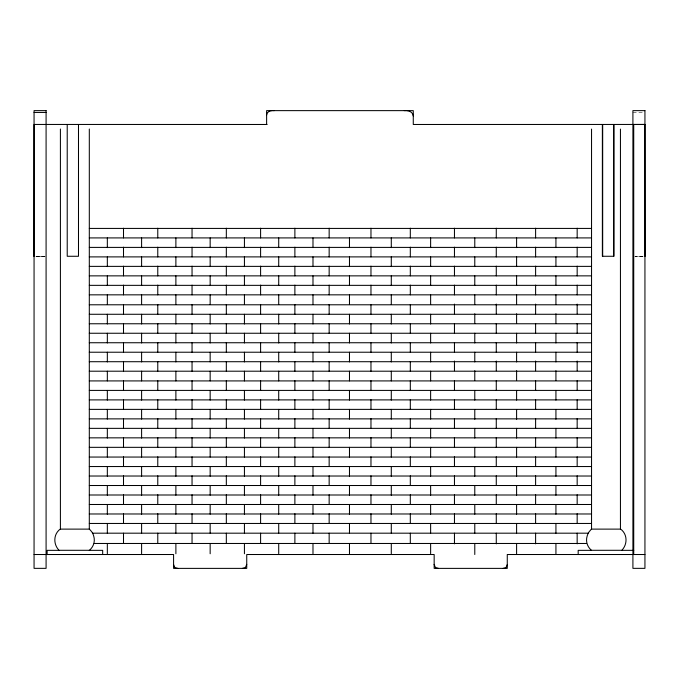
<?xml version="1.0" encoding="UTF-8"?>
<svg xmlns="http://www.w3.org/2000/svg" width="679" height="679" viewBox="0 0 679 679"><rect width="100%" height="100%" fill="white"/><g stroke="black" fill="none" stroke-linecap="round" stroke-linejoin="round"><path stroke-width="0.51" stroke-dasharray="3.4 2.55" d="M632.913 112.442L642.937 112.442M36.063 256.263L45.094 256.263M634.907 256.263L642.937 256.263M643.047 256.543L635.026 256.56L643.047 256.535M44.984 256.535L35.953 256.535L44.984 256.56"/><path stroke-width="1.02" d="M33.95 256.543L34.06 124.452L267.102 124.478M246.74 564.368L245.433 567.559L242.386 568.382M507.272 564.563L506.033 567.602L503.088 568.382M266.618 115.006C266.805 111.331 271.269 110.185 274.299 110.635M591.545 129.078L591.545 528.958L589.287 531.581A12.918 12.918 0 0 0 587.182 535.96C585.485 541.163 587.25 546.901 591.502 550.304L621.837 550.296C627.719 544.202 627.54 534 620.445 528.958L620.445 129.078M60.406 129.01L60.406 528.958C53.318 534 53.14 544.202 59.014 550.296L89.356 550.304C93.6 546.901 95.366 541.163 93.677 535.96A12.918 12.918 0 0 0 91.572 531.581L89.305 528.958L89.305 129.01M632.913 124.478L644.94 124.461L645.05 256.543M34.06 112.442L46.087 112.442M644.94 124.452L413.273 124.478L413.273 110.635L266.618 110.635L266.618 124.478M89.305 228.424L591.468 228.424M89.305 237.913L591.468 237.913M89.305 247.402L591.468 247.402M89.305 256.891L591.468 256.891M89.305 266.372L591.468 266.372M89.305 275.861L591.468 275.861M89.305 285.35L591.468 285.35M89.305 294.839L591.468 294.839M89.305 304.786L591.468 304.786M89.305 314.275L591.468 314.275M89.305 323.764L591.468 323.764M89.305 333.253L591.468 333.253M89.305 342.742L591.468 342.742M89.305 352.223L591.468 352.223M89.305 361.712L591.468 361.712M89.305 371.201L591.468 371.201M89.305 380.919L591.468 380.919M89.305 390.408L591.468 390.408M89.305 399.897L591.468 399.897M89.305 409.378L591.468 409.378M89.305 418.867L591.468 418.867M89.305 428.356L591.468 428.356M89.305 437.845L591.468 437.845M89.305 447.334L591.468 447.334M89.305 457.052L591.468 457.052M89.305 466.541L591.468 466.541M89.305 476.021L591.468 476.021M89.305 485.51L591.468 485.51M89.305 494.999L591.468 494.999M89.305 504.489L591.468 504.489M89.305 513.978L591.468 513.978M89.305 523.458L591.468 523.458M60.406 529.119L89.305 529.119M591.545 529.119L620.445 529.119M92.454 533.185L588.328 533.185M94.194 543.472L586.58 543.472M59.056 550.346L47.131 550.346L47.131 554.548M89.305 550.346L102.673 550.346L102.673 554.548M591.545 550.346L578.177 550.346L578.177 554.548M621.803 550.346L633.728 550.346M34.06 554.514L173.578 554.514L173.578 568.382L246.74 568.382L246.74 554.514L434.161 554.514L434.161 568.382L507.272 568.382L507.272 554.514L644.94 554.514M404.302 110.635C407.926 110.125 413.07 111.695 413.273 116.007M438.473 568.382L435.426 567.559L434.119 564.368M177.762 568.382L174.817 567.602L173.578 564.563M633.728 124.478L633.728 554.548M613.952 124.478L613.952 256.272L602.366 256.272L602.366 124.478M613.638 124.478L613.638 256.272M602.68 124.478L602.68 256.272M577.167 228.195L577.167 237.913M577.167 247.164L577.167 256.891M577.167 266.143L577.167 275.861M577.167 285.121L577.167 294.839M577.167 304.09L577.167 313.808M577.167 323.535L577.167 333.253M577.167 342.505L577.167 352.223M577.167 361.016L577.167 370.734M577.167 380.69L577.167 390.408M577.167 399.846L577.167 409.564M577.167 418.637L577.167 428.356M577.167 437.607L577.167 447.334M577.167 456.814L577.167 466.541M577.167 475.792L577.167 485.51M577.167 494.77L577.167 504.489M577.167 513.74L577.167 523.458M577.158 533.185L577.158 543.845M555.931 237.913L555.931 247.631M555.931 256.891L555.931 266.609M555.931 275.861L555.931 285.579M555.931 294.839L555.931 304.557M555.931 313.808L555.931 323.535M555.931 333.253L555.931 342.971M555.931 352.223L555.931 361.941M555.931 370.734L555.931 380.452M555.931 390.408L555.931 400.126M555.931 409.564L555.931 419.283M555.931 428.356L555.931 438.074M555.931 447.334L555.931 457.052M555.931 466.541L555.931 476.259M555.931 485.51L555.931 495.229M555.931 504.489L555.931 514.207M555.931 523.458L555.931 533.185M555.931 543.845L555.931 554.514M535.612 228.195L535.612 237.913M535.612 247.164L535.612 256.891M535.612 266.143L535.612 275.861M535.612 285.121L535.612 294.839M535.612 304.09L535.612 313.808M535.612 323.535L535.612 333.253M535.612 342.505L535.612 352.223M535.612 361.016L535.612 370.734M535.612 380.69L535.612 390.408M535.612 399.846L535.612 409.564M535.612 418.637L535.612 428.356M535.612 437.607L535.612 447.334M535.612 456.814L535.612 466.541M535.612 475.792L535.612 485.51M535.612 494.77L535.612 504.489M535.612 513.74L535.612 523.458M535.612 533.185L535.612 543.845M516.6 237.913L516.6 247.631M516.6 256.891L516.6 266.609M516.6 275.861L516.6 285.579M516.6 294.839L516.6 304.557M516.6 313.808L516.6 323.535M516.6 333.253L516.6 342.971M516.6 352.223L516.6 361.941M516.6 370.734L516.6 380.452M516.6 390.408L516.6 400.126M516.6 409.564L516.6 419.283M516.6 428.356L516.6 438.074M516.6 447.334L516.6 457.052M516.6 466.541L516.6 476.259M516.6 485.51L516.6 495.229M516.6 504.489L516.6 514.207M516.6 523.458L516.6 533.185M516.6 543.845L516.6 554.514M496.273 228.195L496.273 237.913M496.273 247.164L496.273 256.891M496.273 266.143L496.273 275.861M496.273 285.121L496.273 294.839M496.273 304.09L496.273 313.808M496.273 323.535L496.273 333.253M496.273 342.505L496.273 352.223M496.273 361.016L496.273 370.734M496.273 380.69L496.273 390.408M496.273 399.846L496.273 409.564M496.273 418.637L496.273 428.356M496.273 437.607L496.273 447.334M496.273 456.814L496.273 466.541M496.273 475.792L496.273 485.51M496.273 494.77L496.273 504.489M496.273 513.74L496.273 523.458M496.273 533.185L496.273 543.845M474.782 237.913L474.782 247.631M474.782 256.891L474.782 266.609M474.782 275.861L474.782 285.579M474.782 294.839L474.782 304.557M474.782 313.808L474.782 323.535M474.782 333.253L474.782 342.971M474.782 352.223L474.782 361.941M474.782 370.734L474.782 380.452M474.782 390.408L474.782 400.126M474.782 409.564L474.782 419.283M474.782 428.356L474.782 438.074M474.782 447.334L474.782 457.052M474.782 466.541L474.782 476.259M474.782 485.51L474.782 495.229M474.782 504.489L474.782 514.207M474.782 523.458L474.782 533.185M474.782 543.845L474.782 554.514M454.455 228.195L454.455 237.913M454.455 247.164L454.455 256.891M454.455 266.143L454.455 275.861M454.455 285.121L454.455 294.839M454.455 304.09L454.455 313.808M454.455 323.535L454.455 333.253M454.455 342.505L454.455 352.223M454.455 361.016L454.455 370.734M454.455 380.69L454.455 390.408M454.455 399.846L454.455 409.564M454.455 418.637L454.455 428.356M454.455 437.607L454.455 447.334M454.455 456.814L454.455 466.541M454.455 475.792L454.455 485.51M454.455 494.77L454.455 504.489M454.455 513.74L454.455 523.458M454.455 533.185L454.455 543.845M430.63 237.913L430.63 247.631M430.63 256.891L430.63 266.609M430.63 275.861L430.63 285.579M430.63 294.839L430.63 304.557M430.63 314.275L430.63 323.993M430.63 333.253L430.63 342.971M430.63 352.223L430.63 361.941M430.63 371.201L430.63 380.919M430.63 390.408L430.63 400.126M430.63 409.378L430.63 419.104M430.63 428.356L430.63 438.074M430.63 447.334L430.63 457.052M430.63 466.541L430.63 476.259M430.63 485.51L430.63 495.229M430.63 504.489L430.63 514.207M430.63 523.458L430.63 533.185M430.63 543.472L430.63 553.758M410.311 228.195L410.311 237.913M410.311 247.164L410.311 256.891M410.311 266.143L410.311 275.861M410.311 285.121L410.311 294.839M410.311 304.557L410.311 314.275M410.311 323.535L410.311 333.253M410.311 342.505L410.311 352.223M410.311 361.483L410.311 371.201M410.311 380.69L410.311 390.408M410.311 399.659L410.311 409.378M410.311 418.637L410.311 428.356M410.311 437.607L410.311 447.334M410.311 456.814L410.311 466.541M410.311 475.792L410.311 485.51M410.311 494.77L410.311 504.489M410.311 513.74L410.311 523.458M410.311 533.185L410.311 543.472M391.291 237.913L391.291 247.631M391.291 256.891L391.291 266.609M391.291 275.861L391.291 285.579M391.291 294.839L391.291 304.557M391.291 314.275L391.291 323.993M391.291 333.253L391.291 342.971M391.291 352.223L391.291 361.941M391.291 371.201L391.291 380.919M391.291 390.408L391.291 400.126M391.291 409.378L391.291 419.104M391.291 428.356L391.291 438.074M391.291 447.334L391.291 457.052M391.291 466.541L391.291 476.259M391.291 485.51L391.291 495.229M391.291 504.489L391.291 514.207M391.291 523.458L391.291 533.185M391.291 543.472L391.291 553.758M370.972 228.195L370.972 237.913M370.972 247.164L370.972 256.891M370.972 266.143L370.972 275.861M370.972 285.121L370.972 294.839M370.972 304.557L370.972 314.275M370.972 323.535L370.972 333.253M370.972 342.505L370.972 352.223M370.972 361.483L370.972 371.201M370.972 380.69L370.972 390.408M370.972 399.659L370.972 409.378M370.972 418.637L370.972 428.356M370.972 437.607L370.972 447.334M370.972 456.814L370.972 466.541M370.972 475.792L370.972 485.51M370.972 494.77L370.972 504.489M370.972 513.74L370.972 523.458M370.972 533.185L370.972 543.472M349.473 237.913L349.473 247.631M349.473 256.891L349.473 266.609M349.473 275.861L349.473 285.579M349.473 294.839L349.473 304.557M349.473 314.275L349.473 323.993M349.473 333.253L349.473 342.971M349.473 352.223L349.473 361.941M349.473 371.201L349.473 380.919M349.473 390.408L349.473 400.126M349.473 409.378L349.473 419.104M349.473 428.356L349.473 438.074M349.473 447.334L349.473 457.052M349.473 466.541L349.473 476.259M349.473 485.51L349.473 495.229M349.473 504.489L349.473 514.207M349.473 523.458L349.473 533.185M349.473 543.472L349.473 553.758M329.154 228.195L329.154 237.913M329.154 247.164L329.154 256.891M329.154 266.143L329.154 275.861M329.154 285.121L329.154 294.839M329.154 304.557L329.154 314.275M329.154 323.535L329.154 333.253M329.154 342.505L329.154 352.223M329.154 361.483L329.154 371.201M329.154 380.69L329.154 390.408M329.154 399.659L329.154 409.378M329.154 418.637L329.154 428.356M329.154 437.607L329.154 447.334M329.154 456.814L329.154 466.541M329.154 475.792L329.154 485.51M329.154 494.77L329.154 504.489M329.154 513.74L329.154 523.458M329.154 533.185L329.154 543.472M312.985 237.913L312.985 247.631M312.985 256.891L312.985 266.609M312.985 275.861L312.985 285.579M312.985 294.839L312.985 304.557M312.985 314.275L312.985 323.993M312.985 333.253L312.985 342.971M312.985 352.223L312.985 361.941M312.985 371.201L312.985 380.919M312.985 390.408L312.985 400.126M312.985 409.378L312.985 419.104M312.985 428.356L312.985 438.074M312.985 447.334L312.985 457.052M312.985 466.541L312.985 476.259M312.985 485.51L312.985 495.229M312.985 504.489L312.985 514.207M312.985 523.458L312.985 533.185M312.985 543.472L312.985 553.758M294.881 228.195L294.881 237.913M294.881 247.164L294.881 256.891M294.881 266.143L294.881 275.861M294.881 285.121L294.881 294.839M294.881 304.557L294.881 314.275M294.881 323.535L294.881 333.253M294.881 342.505L294.881 352.223M294.881 361.483L294.881 371.201M294.881 380.69L294.881 390.408M294.881 399.659L294.881 409.378M294.881 418.637L294.881 428.356M294.881 437.607L294.881 447.334M294.881 456.814L294.881 466.541M294.881 475.792L294.881 485.51M294.881 494.77L294.881 504.489M294.881 513.74L294.881 523.458M294.881 533.185L294.881 543.472M278.713 237.913L278.713 247.631M278.713 256.891L278.713 266.609M278.713 275.861L278.713 285.579M278.713 294.839L278.713 304.557M278.713 314.275L278.713 323.993M278.713 333.253L278.713 342.971M278.713 352.223L278.713 361.941M278.713 371.201L278.713 380.919M278.713 390.408L278.713 400.126M278.713 409.378L278.713 419.104M278.713 428.356L278.713 438.074M278.713 447.334L278.713 457.052M278.713 466.541L278.713 476.259M278.713 485.51L278.713 495.229M278.713 504.489L278.713 514.207M278.713 523.458L278.713 533.185M278.713 543.472L278.713 553.758M260.6 228.195L260.6 237.913M260.6 247.164L260.6 256.891M260.6 266.143L260.6 275.861M260.6 285.121L260.6 294.839M260.6 304.557L260.6 314.275M260.6 323.535L260.6 333.253M260.6 342.505L260.6 352.223M260.6 361.483L260.6 371.201M260.6 380.69L260.6 390.408M260.6 399.659L260.6 409.378M260.6 418.637L260.6 428.356M260.6 437.607L260.6 447.334M260.6 456.814L260.6 466.541M260.6 475.792L260.6 485.51M260.6 494.77L260.6 504.489M260.6 513.74L260.6 523.458M260.6 533.185L260.6 543.472M244.432 237.913L244.432 247.631M244.432 256.891L244.432 266.609M244.432 275.861L244.432 285.579M244.432 294.839L244.432 304.557M244.432 314.275L244.432 323.993M244.432 333.253L244.432 342.971M244.432 352.223L244.432 361.941M244.432 371.201L244.432 380.919M244.432 390.408L244.432 400.126M244.432 409.378L244.432 419.104M244.432 428.356L244.432 438.074M244.432 447.334L244.432 457.052M244.432 466.541L244.432 476.259M244.432 485.51L244.432 495.229M244.432 504.489L244.432 514.207M244.432 523.458L244.432 533.185M244.432 543.472L244.432 553.758M226.328 228.195L226.328 237.913M226.328 247.164L226.328 256.891M226.328 266.143L226.328 275.861M226.328 285.121L226.328 294.839M226.328 304.557L226.328 314.275M226.328 323.535L226.328 333.253M226.328 342.505L226.328 352.223M226.328 361.483L226.328 371.201M226.328 380.69L226.328 390.408M226.328 399.659L226.328 409.378M226.328 418.637L226.328 428.356M226.328 437.607L226.328 447.334M226.328 456.814L226.328 466.541M226.328 475.792L226.328 485.51M226.328 494.77L226.328 504.489M226.328 513.74L226.328 523.458M226.328 533.185L226.328 543.472M210.159 237.913L210.159 247.631M210.159 256.891L210.159 266.609M210.159 275.861L210.159 285.579M210.159 294.839L210.159 304.557M210.159 314.275L210.159 323.993M210.159 333.253L210.159 342.971M210.159 352.223L210.159 361.941M210.159 371.201L210.159 380.919M210.159 390.408L210.159 400.126M210.159 409.378L210.159 419.104M210.159 428.356L210.159 438.074M210.159 447.334L210.159 457.052M210.159 466.541L210.159 476.259M210.159 485.51L210.159 495.229M210.159 504.489L210.159 514.207M210.159 523.458L210.159 533.185M210.159 543.472L210.159 553.758M192.047 228.195L192.047 237.913M192.047 247.164L192.047 256.891M192.047 266.143L192.047 275.861M192.047 285.121L192.047 294.839M192.047 304.557L192.047 314.275M192.047 323.535L192.047 333.253M192.047 342.505L192.047 352.223M192.047 361.483L192.047 371.201M192.047 380.69L192.047 390.408M192.047 399.659L192.047 409.378M192.047 418.637L192.047 428.356M192.047 437.607L192.047 447.334M192.047 456.814L192.047 466.541M192.047 475.792L192.047 485.51M192.047 494.77L192.047 504.489M192.047 513.74L192.047 523.458M192.047 533.185L192.047 543.472M175.886 237.913L175.886 247.631M175.886 256.891L175.886 266.609M175.886 275.861L175.886 285.579M175.886 294.839L175.886 304.557M175.886 314.275L175.886 323.993M175.886 333.253L175.886 342.971M175.886 352.223L175.886 361.941M175.886 371.201L175.886 380.919M175.886 390.408L175.886 400.126M175.886 409.378L175.886 419.104M175.886 428.356L175.886 438.074M175.886 447.334L175.886 457.052M175.886 466.541L175.886 476.259M175.886 485.51L175.886 495.229M175.886 504.489L175.886 514.207M175.886 523.458L175.886 533.185M175.886 543.472L175.886 553.758M157.774 228.195L157.774 237.913M157.774 247.164L157.774 256.891M157.774 266.143L157.774 275.861M157.774 285.121L157.774 294.839M157.774 304.557L157.774 314.275M157.774 323.535L157.774 333.253M157.774 342.505L157.774 352.223M157.774 361.483L157.774 371.201M157.774 380.69L157.774 390.408M157.774 399.659L157.774 409.378M157.774 418.637L157.774 428.356M157.774 437.607L157.774 447.334M157.774 456.814L157.774 466.541M157.774 475.792L157.774 485.51M157.774 494.77L157.774 504.489M157.774 513.74L157.774 523.458M157.774 533.185L157.774 543.472M141.605 237.913L141.605 247.631M141.605 256.891L141.605 266.609M141.605 275.861L141.605 285.579M141.605 294.839L141.605 304.557M141.605 314.275L141.605 323.993M141.605 333.253L141.605 342.971M141.605 352.223L141.605 361.941M141.605 371.201L141.605 380.919M141.605 390.408L141.605 400.126M141.605 409.378L141.605 419.104M141.605 428.356L141.605 438.074M141.605 447.334L141.605 457.052M141.605 466.541L141.605 476.259M141.605 485.51L141.605 495.229M141.605 504.489L141.605 514.207M141.605 523.458L141.605 533.185M141.605 543.472L141.605 553.758M123.502 228.195L123.502 237.913M123.502 247.164L123.502 256.891M123.502 266.143L123.502 275.861M123.502 285.121L123.502 294.839M123.502 304.557L123.502 314.275M123.502 323.535L123.502 333.253M123.502 342.505L123.502 352.223M123.502 361.483L123.502 371.201M123.502 380.69L123.502 390.408M123.502 399.659L123.502 409.378M123.502 418.637L123.502 428.356M123.502 437.607L123.502 447.334M123.502 456.814L123.502 466.541M123.502 475.792L123.502 485.51M123.502 494.77L123.502 504.489M123.502 513.74L123.502 523.458M123.502 533.185L123.502 543.472M107.333 237.913L107.333 247.631M107.333 256.891L107.333 266.609M107.333 275.861L107.333 285.579M107.333 294.839L107.333 304.557M107.333 314.275L107.333 323.993M107.333 333.253L107.333 342.971M107.333 352.223L107.333 361.941M107.333 371.201L107.333 380.919M107.333 390.408L107.333 400.126M107.333 409.378L107.333 419.104M107.333 428.356L107.333 438.074M107.333 447.334L107.333 457.052M107.333 466.541L107.333 476.259M107.333 485.51L107.333 495.229M107.333 504.489L107.333 514.207M107.333 523.458L107.333 533.185M107.333 543.472L107.333 553.758M78.492 124.478L78.492 256.272L67.221 256.272L67.221 124.478M46.087 110.635L34.06 110.635L34.06 568.348L46.087 568.348L46.087 110.635M644.94 110.635L632.913 110.635L632.913 568.348L644.94 568.348L644.94 110.635"/></g></svg>
